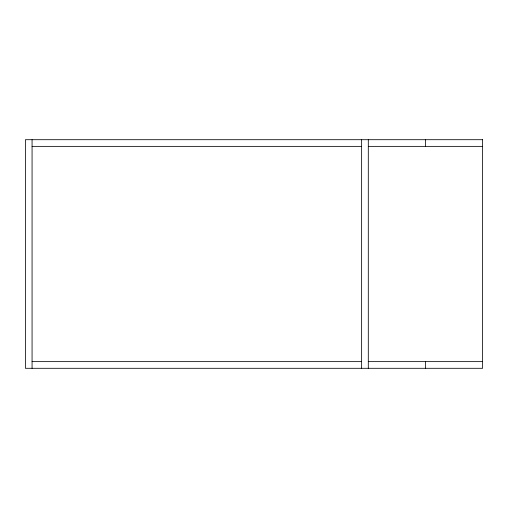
<?xml version="1.0" encoding="UTF-8"?>
<svg xmlns="http://www.w3.org/2000/svg" width="508" height="508" viewBox="0 0 508 508"><rect width="100%" height="100%" fill="white"/><g stroke="black" fill="none" stroke-linecap="round" stroke-linejoin="round"><path stroke-width="0.76" d="M32.068 146.368L361.632 146.368M368.3 146.368L482.6 146.368M32.068 361.632L361.632 361.632M368.3 361.632L482.6 361.632M425.45 139.7L425.45 146.368M425.45 361.632L425.45 368.3M368.3 139.7L368.3 368.3M361.632 139.7L361.632 368.3M32.068 139.7L32.068 368.3M482.6 139.7L25.4 139.7L25.4 368.3L482.6 368.3L482.6 139.7"/></g></svg>
